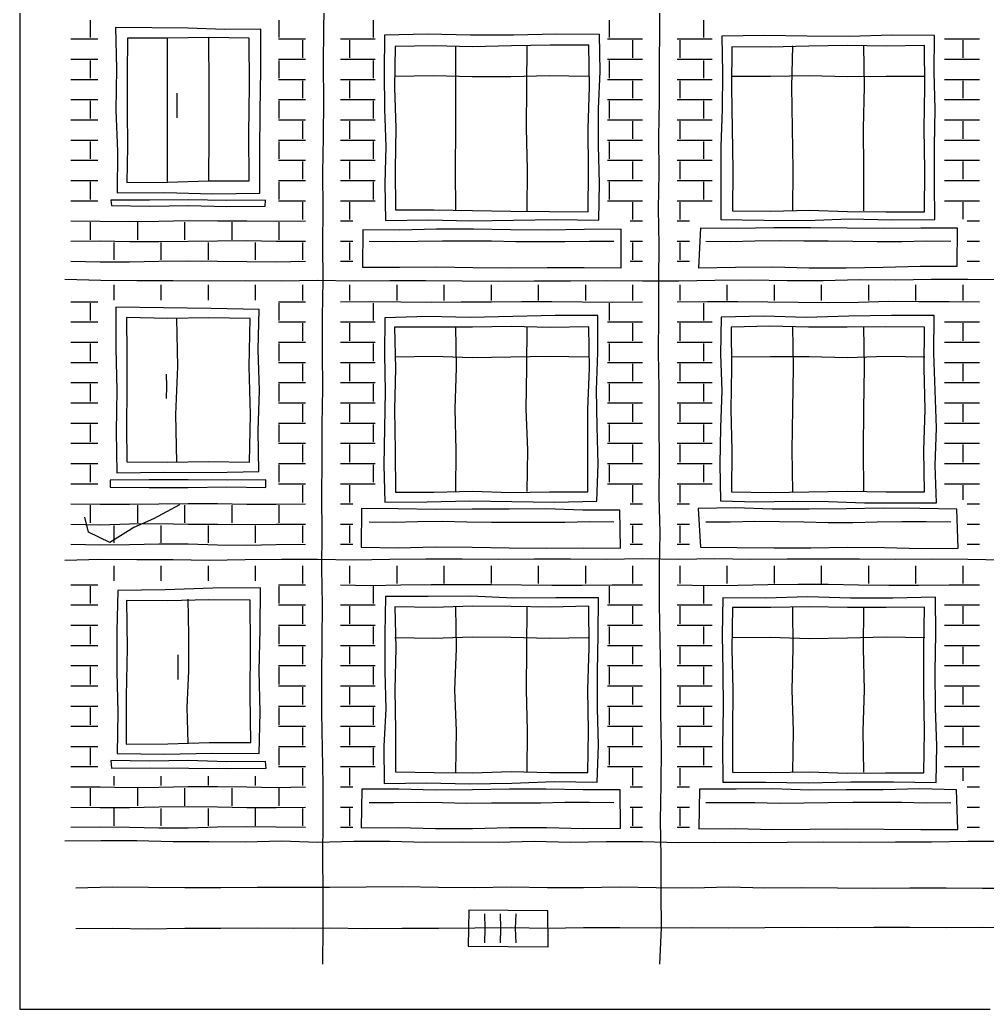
# Model space of a CAD drawing. Header units: millimetres. Extents: x 0 to 655, y 0 to 345.
# Drawn here: x 335 to 421.1, y 0 to 88.1 of the extents above; entities that cross this region are included whole.
import ezdxf

# ---------------------------------------------------------------- set-up
doc = ezdxf.new("R2010")
doc.units = ezdxf.units.MM
for name, color, linetype, true_color in [('01_KARKAS', 1, 'Continuous', 0xd62728), ('02_PROYOMY', 5, 'Continuous', 0x1f5fd6), ('03_BALKONY', 3, 'Continuous', 0x2ca02c), ('04_KLADKA', 32, 'Continuous', 0x8c5a2b), ('07_TSEKOL', 30, 'Continuous', 0xe68a00)]:
    doc.layers.add(name, color=color, linetype=linetype, true_color=true_color)

msp = doc.modelspace()

# ---------------------------------------------------------------- linework, layer by layer
at = {"layer": '01_KARKAS'}
for points in [[(335, 90.588), (335, 87.353), (335, 84.118), (335, 80.882), (335, 77.647), (335, 74.412), (335, 71.176), (335, 67.941), (335, 64.706), (335, 61.471), (335, 58.235), (335, 55), (335, 51.765), (335, 48.529), (335, 45.294), (335, 42.059), (335, 38.824), (335, 35.588), (335, 32.353), (335, 29.118), (335, 25.882), (335, 22.647), (335, 19.412), (335, 16.176), (335, 12.941), (335, 9.706), (335, 6.471), (335, 3.235), (335, 0)], [(362, 4), (362.028, 7.204), (362.013, 10.408), (361.995, 13.612), (362.005, 16.816), (362.024, 20.02), (361.97, 23.224), (361.909, 26.429), (361.892, 29.633), (361.915, 32.837), (361.953, 36.041), (361.898, 39.245), (361.937, 42.449), (361.901, 45.653), (361.921, 48.857), (361.92, 52.061), (361.974, 55.265), (361.963, 58.469), (361.947, 61.673), (362.011, 64.878), (361.988, 68.082), (362.005, 71.286), (361.976, 74.49), (362.042, 77.694), (362.087, 80.898), (362.056, 84.102), (362.07, 87.306), (362.126, 90.51)], [(392, 4), (392.143, 7.204), (392.117, 10.408), (392.1, 13.612), (392.059, 16.816), (392.124, 20.02), (392.138, 23.224), (392.083, 26.429), (392.07, 29.633), (392.031, 32.837), (391.962, 36.041), (391.966, 39.245), (392.016, 42.449), (391.931, 45.653), (391.965, 48.857), (391.94, 52.061), (391.922, 55.265), (391.888, 58.469), (391.918, 61.673), (391.919, 64.878), (391.931, 68.082), (391.878, 71.286), (391.944, 74.49), (391.916, 77.694), (391.955, 80.898), (391.959, 84.102), (391.998, 87.306), (392.022, 90.51)], [(339, 65), (342.216, 64.908), (345.433, 64.906), (348.649, 64.887), (351.866, 64.873), (355.082, 64.904), (358.299, 64.863), (361.515, 64.928), (364.732, 64.863), (367.948, 64.891), (371.165, 64.891), (374.381, 64.861), (377.598, 64.844), (380.814, 64.876), (384.031, 64.858), (387.247, 64.902), (390.464, 64.86), (393.68, 64.869), (396.897, 64.922), (400.113, 64.961), (403.33, 64.879), (406.546, 64.9), (409.763, 64.967), (412.979, 64.952), (416.196, 65.001), (419.412, 65.022), (422.629, 64.976)], [(339, 40), (342.216, 40.07), (345.433, 40.038), (348.649, 40.033), (351.866, 39.999), (355.082, 40.053), (358.299, 40.087), (361.515, 40.065), (364.732, 40.022), (367.948, 40.079), (371.165, 40.112), (374.381, 40.094), (377.598, 40.089), (380.814, 40.097), (384.031, 40.098), (387.247, 40.088), (390.464, 40.142), (393.68, 40.067), (396.897, 40.148), (400.113, 40.065), (403.33, 40.118), (406.546, 40.113), (409.763, 40.108), (412.979, 40.091), (416.196, 40.115), (419.412, 40.063), (422.629, 40.008)], [(339, 15), (342.216, 15.013), (345.433, 15.028), (348.649, 14.938), (351.866, 14.929), (355.082, 14.905), (358.299, 14.987), (361.515, 14.888), (364.732, 14.96), (367.948, 14.976), (371.165, 14.88), (374.381, 14.902), (377.598, 14.88), (380.814, 14.957), (384.031, 14.887), (387.247, 14.934), (390.464, 14.939), (393.68, 14.851), (396.897, 14.887), (400.113, 14.856), (403.33, 14.881), (406.546, 14.907), (409.763, 14.884), (412.979, 14.911), (416.196, 14.899), (419.412, 14.978), (422.629, 14.952)], [(335, 0), (338.2, 0), (341.4, 0), (344.6, 0), (347.8, 0), (351, 0), (354.2, 0), (357.4, 0), (360.6, 0), (363.8, 0), (367, 0), (370.2, 0), (373.4, 0), (376.6, 0), (379.8, 0), (383, 0), (386.2, 0), (389.4, 0), (392.6, 0), (395.8, 0), (399, 0), (402.2, 0), (405.4, 0), (408.6, 0), (411.8, 0), (415, 0), (418.2, 0), (421.4, 0)]]:
    msp.add_lwpolyline(points, dxfattribs=at)
at = {"layer": '02_PROYOMY'}
for points in [[(356.469, 87.286), (353.234, 87.25), (350.001, 87.361), (346.767, 87.394), (343.532, 87.415)], [(343.532, 87.415), (343.61, 83.737), (343.547, 80.057), (343.712, 76.38), (343.685, 72.701)], [(356.388, 72.677), (356.363, 76.329), (356.408, 79.982), (356.465, 83.634), (356.469, 87.286)], [(344.589, 86.466), (344.549, 83.253), (344.573, 80.041), (344.596, 76.828), (344.53, 73.615)], [(355.413, 86.474), (351.805, 86.528), (348.197, 86.46), (344.589, 86.466)], [(348.167, 73.7), (348.148, 77.967), (348.152, 82.233), (348.167, 86.5)], [(351.833, 73.7), (351.852, 77.967), (351.85, 82.233), (351.833, 86.5)], [(355.425, 73.759), (355.397, 77.997), (355.449, 82.236), (355.413, 86.474)], [(349.017, 79.37), (349.01, 80.465), (349.017, 81.56)], [(344.53, 73.615), (348.162, 73.64), (351.792, 73.761), (355.425, 73.759)], [(343.685, 72.701), (347.919, 72.714), (352.153, 72.597), (356.388, 72.677)], [(356.876, 72.039), (353.435, 72.005), (349.993, 72.07), (346.551, 72.033), (343.109, 72.048)], [(343.109, 72.048), (343.163, 71.567)], [(343.163, 71.567), (346.588, 71.523), (350.013, 71.583), (353.438, 71.496), (356.863, 71.515)], [(356.863, 71.515), (356.876, 72.039)], [(343.543, 62.526), (343.538, 58.832), (343.653, 55.139), (343.59, 51.445), (343.642, 47.752)], [(356.305, 62.317), (352.051, 62.397), (347.797, 62.444), (343.543, 62.526)], [(356.285, 47.884), (356.242, 51.492), (356.351, 55.1), (356.238, 58.709), (356.305, 62.317)], [(344.499, 61.587), (344.522, 58.376), (344.52, 55.166), (344.489, 51.955), (344.53, 48.744)], [(355.511, 61.498), (351.841, 61.579), (348.169, 61.504), (344.499, 61.587)], [(348.976, 48.7), (348.889, 52.967), (349.062, 57.233), (348.976, 61.5)], [(355.444, 48.709), (355.543, 52.972), (355.439, 57.235), (355.511, 61.498)], [(348.076, 54.37), (348.092, 55.465), (348.076, 56.56)], [(344.53, 48.744), (348.168, 48.719), (351.806, 48.781), (355.444, 48.709)], [(343.642, 47.752), (347.856, 47.824), (352.071, 47.78), (356.285, 47.884)], [(343.061, 47.1), (343.055, 46.487)], [(356.92, 47.14), (353.455, 47.112), (349.99, 47.143), (346.526, 47.144), (343.061, 47.1)], [(356.902, 46.463), (356.92, 47.14)], [(343.055, 46.487), (346.516, 46.472), (349.978, 46.461), (353.44, 46.518), (356.902, 46.463)], [(343.718, 37.297), (343.656, 33.669), (343.644, 30.041), (343.718, 26.413), (343.663, 22.785)], [(356.422, 37.518), (352.186, 37.499), (347.953, 37.355), (343.718, 37.297)], [(356.309, 22.758), (356.413, 26.447), (356.313, 30.138), (356.408, 33.828), (356.422, 37.518)], [(344.502, 36.405), (344.565, 32.142), (344.471, 27.878), (344.485, 23.615)], [(355.515, 36.427), (351.844, 36.461), (348.173, 36.381), (344.502, 36.405)], [(350, 23.7), (349.915, 26.9), (350.052, 30.1), (350.04, 33.3), (350, 36.5)], [(355.56, 23.764), (355.517, 27.984), (355.546, 32.206), (355.515, 36.427)], [(349.1, 29.37), (349.118, 30.465), (349.1, 31.56)], [(344.485, 23.615), (348.177, 23.643), (351.868, 23.754), (355.56, 23.764)], [(356.882, 22.051), (353.442, 22.034), (350.002, 22.144), (346.561, 22.08), (343.121, 22.137)], [(343.121, 22.137), (343.152, 21.477)], [(343.663, 22.785), (347.878, 22.722), (352.094, 22.815), (356.309, 22.758)], [(356.937, 21.462), (356.882, 22.051)], [(343.152, 21.477), (346.598, 21.5), (350.044, 21.472), (353.491, 21.428), (356.937, 21.462)]]:
    msp.add_lwpolyline(points, dxfattribs=at)
at = {"layer": '03_BALKONY'}
for points in [[(367.482, 86.732), (367.439, 83.434), (367.482, 80.136), (367.604, 76.838), (367.501, 73.54), (367.562, 70.242)], [(386.614, 86.813), (382.787, 86.837), (378.961, 86.741), (375.135, 86.726), (371.308, 86.818), (367.482, 86.732)], [(386.556, 70.262), (386.626, 73.572), (386.529, 76.883), (386.547, 80.193), (386.676, 83.502), (386.614, 86.813)], [(397.52, 86.652), (397.575, 83.383), (397.554, 80.115), (397.442, 76.847), (397.431, 73.578), (397.439, 70.31)], [(416.448, 86.717), (412.662, 86.742), (408.877, 86.615), (405.091, 86.643), (401.305, 86.698), (397.52, 86.652)], [(416.496, 70.32), (416.46, 73.599), (416.446, 76.879), (416.511, 80.158), (416.437, 83.437), (416.448, 86.717)], [(368.413, 85.722), (368.36, 82.09), (368.483, 78.458), (368.437, 74.826), (368.445, 71.195)], [(385.679, 85.862), (382.226, 85.858), (378.773, 85.797), (375.32, 85.7), (371.866, 85.798), (368.413, 85.722)], [(373.833, 71.1), (373.792, 74.775), (373.84, 78.45), (373.83, 82.125), (373.833, 85.8)], [(380.167, 71.1), (380.225, 74.775), (380.129, 78.45), (380.141, 82.125), (380.167, 85.8)], [(385.605, 71.017), (385.63, 74.728), (385.609, 78.44), (385.734, 82.15), (385.679, 85.862)], [(398.397, 85.705), (398.387, 82.054), (398.436, 78.403), (398.482, 74.752), (398.46, 71.101)], [(415.573, 85.81), (412.138, 85.75), (408.702, 85.827), (405.267, 85.766), (401.833, 85.673), (398.397, 85.705)], [(403.833, 71.1), (403.882, 74.775), (403.823, 78.45), (403.75, 82.125), (403.833, 85.8)], [(410.167, 71.1), (410.171, 74.775), (410.118, 78.45), (410.226, 82.125), (410.167, 85.8)], [(415.553, 71.019), (415.607, 74.717), (415.531, 78.415), (415.579, 82.112), (415.573, 85.81)], [(368.4, 83.1), (371.84, 83.153), (375.28, 83.05), (378.72, 83.055), (382.16, 83.157), (385.6, 83.1)], [(398.4, 83.1), (401.84, 83.084), (405.28, 83.156), (408.72, 83.069), (412.16, 83.087), (415.6, 83.1)], [(368.445, 71.195), (371.877, 71.184), (375.309, 71.131), (378.74, 71.054), (382.173, 71.048), (385.605, 71.017)], [(398.46, 71.101), (401.879, 71.073), (405.298, 71.144), (408.716, 71.028), (412.135, 71.005), (415.553, 71.019)], [(367.562, 70.242), (371.361, 70.289), (375.16, 70.192), (378.959, 70.256), (382.758, 70.339), (386.556, 70.262)], [(397.439, 70.31), (401.251, 70.273), (405.062, 70.246), (408.873, 70.381), (412.685, 70.304), (416.496, 70.32)], [(365.548, 69.399), (365.505, 66.093)], [(388.538, 69.464), (385.254, 69.427), (381.97, 69.381), (378.685, 69.415), (375.401, 69.463), (372.117, 69.46), (368.833, 69.361), (365.548, 69.399)], [(388.564, 66.013), (388.538, 69.464)], [(395.604, 69.546), (395.444, 66.012)], [(418.508, 69.552), (415.236, 69.552), (411.964, 69.51), (408.692, 69.563), (405.42, 69.579), (402.148, 69.589), (398.876, 69.53), (395.604, 69.546)], [(418.459, 66.159), (418.508, 69.552)], [(366.1, 68.4), (368.28, 68.355), (370.46, 68.404), (372.64, 68.422), (374.82, 68.437), (377, 68.418), (379.18, 68.377), (381.36, 68.357), (383.54, 68.379), (385.72, 68.396), (387.9, 68.4)], [(396.1, 68.4), (398.28, 68.359), (400.46, 68.426), (402.64, 68.447), (404.82, 68.435), (407, 68.421), (409.18, 68.392), (411.36, 68.376), (413.54, 68.378), (415.72, 68.42), (417.9, 68.4)], [(365.505, 66.093), (368.799, 66.094), (372.093, 66.121), (375.387, 66.042), (378.681, 66.012), (381.976, 66.043), (385.27, 66.059), (388.564, 66.013)], [(395.444, 66.012), (398.731, 66.074), (402.019, 66.098), (405.308, 66.03), (408.596, 66.013), (411.884, 66.083), (415.171, 66.179), (418.459, 66.159)], [(386.488, 61.774), (382.689, 61.784), (378.891, 61.687), (375.093, 61.609), (371.293, 61.673), (367.495, 61.577)], [(386.373, 45.232), (386.491, 48.54), (386.425, 51.849), (386.36, 55.158), (386.485, 58.466), (386.488, 61.774)], [(416.414, 61.769), (412.622, 61.778), (408.831, 61.704), (405.04, 61.599), (401.248, 61.714), (397.457, 61.613)], [(416.63, 45.09), (416.524, 48.425), (416.636, 51.763), (416.512, 55.098), (416.402, 58.433), (416.414, 61.769)], [(367.495, 61.577), (367.464, 58.295), (367.534, 55.013), (367.479, 51.731), (367.408, 48.449), (367.513, 45.167)], [(373.833, 46.1), (373.86, 49.775), (373.761, 53.45), (373.883, 57.125), (373.833, 60.8)], [(380.167, 46.1), (380.24, 49.775), (380.083, 53.45), (380.157, 57.125), (380.167, 60.8)], [(397.457, 61.613), (397.407, 58.345), (397.513, 55.076), (397.406, 51.808), (397.348, 48.54), (397.394, 45.271)], [(415.551, 60.747), (412.109, 60.778), (408.666, 60.741), (405.223, 60.724), (401.781, 60.815), (398.338, 60.75)], [(403.833, 46.1), (403.788, 49.775), (403.833, 53.45), (403.887, 57.125), (403.833, 60.8)], [(410.167, 46.1), (410.12, 49.775), (410.163, 53.45), (410.234, 57.125), (410.167, 60.8)], [(385.68, 60.752), (382.22, 60.72), (378.76, 60.793), (375.3, 60.74), (371.84, 60.73), (368.38, 60.735)], [(368.38, 60.735), (368.447, 57.064), (368.38, 53.393), (368.442, 49.722), (368.455, 46.051)], [(385.588, 46.069), (385.597, 49.74), (385.584, 53.411), (385.725, 57.081), (385.68, 60.752)], [(398.338, 60.75), (398.392, 57.084), (398.328, 53.418), (398.394, 49.752), (398.391, 46.086)], [(415.575, 46.073), (415.516, 49.742), (415.629, 53.41), (415.545, 57.079), (415.551, 60.747)], [(368.4, 58.1), (371.84, 58.143), (375.28, 58.024), (378.72, 58.097), (382.16, 58.155), (385.6, 58.1)], [(398.4, 58.1), (401.84, 58.138), (405.28, 58.11), (408.72, 58.047), (412.16, 58.147), (415.6, 58.1)], [(368.455, 46.051), (371.881, 46.053), (375.308, 46.125), (378.735, 46.01), (382.161, 46.06), (385.588, 46.069)], [(398.391, 46.086), (401.828, 46.025), (405.265, 46.065), (408.701, 46.142), (412.138, 46.066), (415.575, 46.073)], [(367.513, 45.167), (371.285, 45.173), (375.057, 45.281), (378.829, 45.22), (382.601, 45.167), (386.373, 45.232)], [(397.394, 45.271), (400.599, 45.175), (403.806, 45.256), (407.012, 45.225), (410.217, 45.107), (413.423, 45.084), (416.63, 45.09)], [(365.418, 44.589), (365.396, 41.159)], [(388.426, 44.451), (385.139, 44.441), (381.852, 44.559), (378.565, 44.525), (375.278, 44.526), (371.991, 44.506), (368.705, 44.554), (365.418, 44.589)], [(388.487, 41.054), (388.426, 44.451)], [(418.454, 44.534), (415.162, 44.599), (411.87, 44.617), (408.578, 44.57), (405.286, 44.536), (401.994, 44.543), (398.702, 44.661), (395.409, 44.602)], [(395.409, 44.602), (395.609, 41.155)], [(418.566, 41.054), (418.454, 44.534)], [(366.1, 43.4), (368.28, 43.362), (370.46, 43.437), (372.64, 43.456), (374.82, 43.416), (377, 43.37), (379.18, 43.357), (381.36, 43.366), (383.54, 43.378), (385.72, 43.433), (387.9, 43.4)], [(396.1, 43.4), (398.28, 43.408), (400.46, 43.447), (402.64, 43.438), (404.82, 43.41), (407, 43.341), (409.18, 43.355), (411.36, 43.412), (413.54, 43.425), (415.72, 43.44), (417.9, 43.4)], [(365.396, 41.159), (368.694, 41.096), (371.993, 41.189), (375.292, 41.132), (378.591, 41.083), (381.889, 41.043), (385.188, 41.08), (388.487, 41.054)], [(395.609, 41.155), (398.889, 41.109), (402.168, 41.1), (405.448, 41.096), (408.728, 41.135), (412.007, 41.113), (415.286, 41.019), (418.566, 41.054)], [(367.581, 36.746), (367.509, 33.415), (367.508, 30.082), (367.597, 26.749), (367.427, 23.418), (367.439, 20.086)], [(386.54, 36.622), (382.748, 36.627), (378.956, 36.6), (375.165, 36.778), (371.373, 36.759), (367.581, 36.746)], [(386.419, 20.227), (386.528, 23.505), (386.445, 26.785), (386.439, 30.064), (386.516, 33.343), (386.54, 36.622)], [(397.614, 36.633), (397.546, 33.348), (397.609, 30.062), (397.644, 26.777), (397.579, 23.492), (397.608, 20.207)], [(416.535, 36.691), (412.751, 36.599), (408.967, 36.609), (405.182, 36.729), (401.398, 36.604), (397.614, 36.633)], [(416.593, 20.188), (416.669, 23.489), (416.531, 26.789), (416.502, 30.09), (416.578, 33.391), (416.535, 36.691)], [(368.406, 35.833), (368.48, 32.157), (368.385, 28.481), (368.458, 24.805), (368.46, 21.129)], [(385.672, 35.878), (382.219, 35.8), (378.766, 35.871), (375.313, 35.89), (371.86, 35.785), (368.406, 35.833)], [(373.833, 21.1), (373.889, 24.775), (373.749, 28.45), (373.885, 32.125), (373.833, 35.8)], [(380.167, 21.1), (380.205, 24.775), (380.113, 28.45), (380.16, 32.125), (380.167, 35.8)], [(385.598, 21.068), (385.634, 24.77), (385.587, 28.473), (385.7, 32.175), (385.672, 35.878)], [(398.455, 35.764), (398.404, 32.101), (398.484, 28.437), (398.461, 24.773), (398.471, 21.109)], [(415.565, 35.81), (412.143, 35.772), (408.721, 35.76), (405.299, 35.838), (401.877, 35.759), (398.455, 35.764)], [(403.833, 21.1), (403.889, 24.775), (403.783, 28.45), (403.856, 32.125), (403.833, 35.8)], [(410.167, 21.1), (410.09, 24.775), (410.231, 28.45), (410.134, 32.125), (410.167, 35.8)], [(415.509, 21.05), (415.562, 24.74), (415.513, 28.43), (415.515, 32.12), (415.565, 35.81)], [(368.4, 33.1), (371.84, 33.036), (375.28, 33.161), (378.72, 33.12), (382.16, 33.039), (385.6, 33.1)], [(398.4, 33.1), (401.84, 33.14), (405.28, 33.021), (408.72, 33.062), (412.16, 33.174), (415.6, 33.1)], [(368.46, 21.129), (371.887, 21.079), (375.315, 21.057), (378.743, 21.154), (382.17, 21.07), (385.598, 21.068)], [(367.439, 20.086), (371.235, 20.161), (375.031, 20.078), (378.827, 20.137), (382.623, 20.268), (386.419, 20.227)], [(398.471, 21.109), (401.879, 21.085), (405.287, 21.134), (408.694, 21.015), (412.102, 21.062), (415.509, 21.05)], [(365.467, 19.597), (365.407, 16.144)], [(388.449, 19.541), (385.166, 19.536), (381.883, 19.588), (378.6, 19.587), (375.316, 19.536), (372.033, 19.505), (368.75, 19.59), (365.467, 19.597)], [(388.499, 16.131), (388.449, 19.541)], [(395.528, 19.587), (395.456, 16.072)], [(418.409, 19.535), (415.14, 19.615), (411.871, 19.548), (408.603, 19.524), (405.334, 19.511), (402.066, 19.618), (398.797, 19.602), (395.528, 19.587)], [(397.608, 20.207), (401.405, 20.225), (405.202, 20.148), (408.999, 20.248), (412.796, 20.255), (416.593, 20.188)], [(418.525, 16.009), (418.409, 19.535)], [(366.1, 18.4), (368.28, 18.414), (370.46, 18.444), (372.64, 18.41), (374.82, 18.358), (377, 18.374), (379.18, 18.378), (381.36, 18.385), (383.54, 18.437), (385.72, 18.436), (387.9, 18.4)], [(396.1, 18.4), (398.28, 18.406), (400.46, 18.399), (402.64, 18.357), (404.82, 18.379), (407, 18.399), (409.18, 18.445), (411.36, 18.443), (413.54, 18.423), (415.72, 18.376), (417.9, 18.4)], [(365.407, 16.144), (368.706, 16.179), (372.005, 16.082), (375.304, 16.091), (378.603, 16.183), (381.902, 16.183), (385.2, 16.091), (388.499, 16.131)], [(395.456, 16.072), (398.751, 16.092), (402.047, 16.01), (405.342, 16.046), (408.638, 16.058), (411.934, 16.047), (415.229, 15.993), (418.525, 16.009)]]:
    msp.add_lwpolyline(points, dxfattribs=at)
at = {"layer": '04_KLADKA'}
for points in [[(341.3, 86.52), (341.3, 88.08)], [(358.1, 86.52), (358.1, 88.08)], [(366.5, 86.52), (366.5, 88.08)], [(387.5, 86.52), (387.5, 88.08)], [(395.9, 86.52), (395.9, 88.08)], [(339.55, 86.4), (341.95, 86.4)], [(358.05, 86.4), (360.45, 86.4)], [(363.55, 86.4), (366.65, 86.4)], [(387.35, 86.4), (390.45, 86.4)], [(393.55, 86.4), (396.65, 86.4)], [(417.35, 86.4), (420.45, 86.4)], [(360.2, 84.72), (360.2, 86.28)], [(364.4, 84.72), (364.4, 86.28)], [(389.6, 84.72), (389.6, 86.28)], [(393.8, 84.72), (393.8, 86.28)], [(419, 84.72), (419, 86.28)], [(339.55, 84.6), (341.95, 84.6)], [(358.05, 84.6), (360.45, 84.6)], [(363.55, 84.6), (366.65, 84.6)], [(387.35, 84.6), (390.45, 84.6)], [(393.55, 84.6), (396.65, 84.6)], [(417.35, 84.6), (420.45, 84.6)], [(341.3, 82.92), (341.3, 84.48)], [(358.1, 82.92), (358.1, 84.48)], [(366.5, 82.92), (366.5, 84.48)], [(387.5, 82.92), (387.5, 84.48)], [(395.9, 82.92), (395.9, 84.48)], [(339.55, 82.8), (341.95, 82.8)], [(358.05, 82.8), (360.45, 82.8)], [(360.2, 81.12), (360.2, 82.68)], [(363.55, 82.8), (366.65, 82.8)], [(364.4, 81.12), (364.4, 82.68)], [(387.35, 82.8), (390.45, 82.8)], [(389.6, 81.12), (389.6, 82.68)], [(393.55, 82.8), (396.65, 82.8)], [(393.8, 81.12), (393.8, 82.68)], [(417.35, 82.8), (420.45, 82.8)], [(419, 81.12), (419, 82.68)], [(339.55, 81), (341.95, 81)], [(341.3, 79.32), (341.3, 80.88)], [(358.05, 81), (360.45, 81)], [(358.1, 79.32), (358.1, 80.88)], [(363.55, 81), (366.65, 81)], [(366.5, 79.32), (366.5, 80.88)], [(387.35, 81), (390.45, 81)], [(387.5, 79.32), (387.5, 80.88)], [(393.55, 81), (396.65, 81)], [(395.9, 79.32), (395.9, 80.88)], [(417.35, 81), (420.45, 81)], [(339.55, 79.2), (341.95, 79.2)], [(358.05, 79.2), (360.45, 79.2)], [(360.2, 77.52), (360.2, 79.08)], [(363.55, 79.2), (366.65, 79.2)], [(364.4, 77.52), (364.4, 79.08)], [(387.35, 79.2), (390.45, 79.2)], [(389.6, 77.52), (389.6, 79.08)], [(393.55, 79.2), (396.65, 79.2)], [(393.8, 77.52), (393.8, 79.08)], [(417.35, 79.2), (420.45, 79.2)], [(419, 77.52), (419, 79.08)], [(339.55, 77.4), (341.95, 77.4)], [(341.3, 75.72), (341.3, 77.28)], [(358.05, 77.4), (360.45, 77.4)], [(358.1, 75.72), (358.1, 77.28)], [(363.55, 77.4), (366.65, 77.4)], [(366.5, 75.72), (366.5, 77.28)], [(387.35, 77.4), (390.45, 77.4)], [(387.5, 75.72), (387.5, 77.28)], [(393.55, 77.4), (396.65, 77.4)], [(395.9, 75.72), (395.9, 77.28)], [(417.35, 77.4), (420.45, 77.4)], [(339.55, 75.6), (341.95, 75.6)], [(358.05, 75.6), (360.45, 75.6)], [(360.2, 73.92), (360.2, 75.48)], [(363.55, 75.6), (366.65, 75.6)], [(364.4, 73.92), (364.4, 75.48)], [(387.35, 75.6), (390.45, 75.6)], [(389.6, 73.92), (389.6, 75.48)], [(393.55, 75.6), (396.65, 75.6)], [(393.8, 73.92), (393.8, 75.48)], [(417.35, 75.6), (420.45, 75.6)], [(419, 73.92), (419, 75.48)], [(339.55, 73.8), (341.95, 73.8)], [(341.3, 72.12), (341.3, 73.68)], [(358.05, 73.8), (360.45, 73.8)], [(358.1, 72.12), (358.1, 73.68)], [(363.55, 73.8), (366.65, 73.8)], [(366.5, 72.12), (366.5, 73.68)], [(387.35, 73.8), (390.45, 73.8)], [(387.5, 72.12), (387.5, 73.68)], [(393.55, 73.8), (396.65, 73.8)], [(395.9, 72.12), (395.9, 73.68)], [(417.35, 73.8), (420.45, 73.8)], [(339.55, 72), (341.95, 72)], [(358.05, 72), (360.45, 72)], [(360.2, 70.32), (360.2, 71.88)], [(363.55, 72), (366.65, 72)], [(364.4, 70.32), (364.4, 71.88)], [(387.35, 72), (390.45, 72)], [(389.6, 70.32), (389.6, 71.88)], [(393.55, 72), (396.65, 72)], [(393.8, 70.32), (393.8, 71.88)], [(417.35, 72), (420.45, 72)], [(419, 70.35), (419, 71.88)], [(339.55, 70.2), (342.163, 70.18), (344.775, 70.156), (347.387, 70.189), (350, 70.246), (352.613, 70.202), (355.225, 70.196), (357.837, 70.163), (360.45, 70.2)], [(341.3, 68.52), (341.3, 70.08)], [(345.5, 68.52), (345.5, 70.08)], [(349.7, 68.52), (349.7, 70.08)], [(353.9, 68.52), (353.9, 70.08)], [(358.1, 68.52), (358.1, 70.08)], [(363.55, 70.2), (364.65, 70.2)], [(389.35, 70.2), (390.45, 70.2)], [(393.55, 70.2), (394.65, 70.2)], [(419.35, 70.2), (420.45, 70.2)], [(339.55, 68.4), (342.163, 68.434), (344.775, 68.355), (347.387, 68.38), (350, 68.402), (352.613, 68.421), (355.225, 68.459), (357.837, 68.407), (360.45, 68.4)], [(343.4, 66.72), (343.4, 68.28)], [(347.6, 66.72), (347.6, 68.28)], [(351.8, 66.72), (351.8, 68.28)], [(356, 66.72), (356, 68.28)], [(360.2, 66.72), (360.2, 68.28)], [(363.55, 68.4), (364.65, 68.4)], [(364.4, 66.72), (364.4, 68.28)], [(389.35, 68.4), (390.45, 68.4)], [(389.6, 66.72), (389.6, 68.28)], [(393.55, 68.4), (394.65, 68.4)], [(393.8, 66.72), (393.8, 68.28)], [(419.35, 68.4), (420.45, 68.4)], [(339.55, 66.6), (342.163, 66.562), (344.775, 66.564), (347.387, 66.62), (350, 66.634), (352.613, 66.61), (355.225, 66.57), (357.837, 66.548), (360.45, 66.6)], [(363.55, 66.6), (364.65, 66.6)], [(389.35, 66.6), (390.45, 66.6)], [(393.55, 66.6), (394.65, 66.6)], [(419.35, 66.6), (420.45, 66.6)], [(343.4, 63.15), (343.4, 64.5)], [(347.6, 63.15), (347.6, 64.5)], [(351.8, 63.15), (351.8, 64.5)], [(356, 63.15), (356, 64.5)], [(360.2, 63.12), (360.2, 64.5)], [(364.4, 63.12), (364.4, 64.5)], [(368.6, 63.12), (368.6, 64.5)], [(372.8, 63.12), (372.8, 64.5)], [(377, 63.12), (377, 64.5)], [(381.2, 63.12), (381.2, 64.5)], [(385.4, 63.12), (385.4, 64.5)], [(389.6, 63.12), (389.6, 64.5)], [(393.8, 63.12), (393.8, 64.5)], [(398, 63.12), (398, 64.5)], [(402.2, 63.12), (402.2, 64.5)], [(406.4, 63.12), (406.4, 64.5)], [(410.6, 63.12), (410.6, 64.5)], [(414.8, 63.12), (414.8, 64.5)], [(419, 63.12), (419, 64.5)], [(339.55, 63), (341.95, 63)], [(341.3, 61.32), (341.3, 62.88)], [(358.05, 63), (360.45, 63)], [(358.1, 61.32), (358.1, 62.88)], [(363.55, 63), (366.24, 63.033), (368.93, 62.981), (371.62, 62.977), (374.31, 62.989), (377, 62.996), (379.69, 63.019), (382.38, 63.027), (385.07, 62.987), (387.76, 62.961), (390.45, 63)], [(366.5, 61.32), (366.5, 62.88)], [(387.5, 61.32), (387.5, 62.88)], [(393.55, 63), (396.24, 63.026), (398.93, 63.03), (401.62, 62.983), (404.31, 62.976), (407, 62.942), (409.69, 62.975), (412.38, 63.039), (415.07, 63.022), (417.76, 63.031), (420.45, 63)], [(395.9, 61.32), (395.9, 62.88)], [(339.55, 61.2), (341.95, 61.2)], [(358.05, 61.2), (360.45, 61.2)], [(360.2, 59.52), (360.2, 61.08)], [(363.55, 61.2), (366.65, 61.2)], [(364.4, 59.52), (364.4, 61.08)], [(387.35, 61.2), (390.45, 61.2)], [(389.6, 59.52), (389.6, 61.08)], [(393.55, 61.2), (396.65, 61.2)], [(393.8, 59.52), (393.8, 61.08)], [(417.35, 61.2), (420.45, 61.2)], [(419, 59.52), (419, 61.08)], [(339.55, 59.4), (341.95, 59.4)], [(341.3, 57.72), (341.3, 59.28)], [(358.05, 59.4), (360.45, 59.4)], [(358.1, 57.72), (358.1, 59.28)], [(363.55, 59.4), (366.65, 59.4)], [(366.5, 57.72), (366.5, 59.28)], [(387.35, 59.4), (390.45, 59.4)], [(387.5, 57.72), (387.5, 59.28)], [(393.55, 59.4), (396.65, 59.4)], [(395.9, 57.72), (395.9, 59.28)], [(417.35, 59.4), (420.45, 59.4)], [(339.55, 57.6), (341.95, 57.6)], [(358.05, 57.6), (360.45, 57.6)], [(360.2, 55.92), (360.2, 57.48)], [(363.55, 57.6), (366.65, 57.6)], [(364.4, 55.92), (364.4, 57.48)], [(387.35, 57.6), (390.45, 57.6)], [(389.6, 55.92), (389.6, 57.48)], [(393.55, 57.6), (396.65, 57.6)], [(393.8, 55.92), (393.8, 57.48)], [(417.35, 57.6), (420.45, 57.6)], [(419, 55.92), (419, 57.48)], [(339.55, 55.8), (341.95, 55.8)], [(341.3, 54.12), (341.3, 55.68)], [(358.05, 55.8), (360.45, 55.8)], [(358.1, 54.12), (358.1, 55.68)], [(363.55, 55.8), (366.65, 55.8)], [(366.5, 54.12), (366.5, 55.68)], [(387.35, 55.8), (390.45, 55.8)], [(387.5, 54.12), (387.5, 55.68)], [(393.55, 55.8), (396.65, 55.8)], [(395.9, 54.12), (395.9, 55.68)], [(417.35, 55.8), (420.45, 55.8)], [(339.55, 54), (341.95, 54)], [(358.05, 54), (360.45, 54)], [(360.2, 52.32), (360.2, 53.88)], [(363.55, 54), (366.65, 54)], [(364.4, 52.32), (364.4, 53.88)], [(387.35, 54), (390.45, 54)], [(389.6, 52.32), (389.6, 53.88)], [(393.55, 54), (396.65, 54)], [(393.8, 52.32), (393.8, 53.88)], [(417.35, 54), (420.45, 54)], [(419, 52.32), (419, 53.88)], [(339.55, 52.2), (341.95, 52.2)], [(341.3, 50.52), (341.3, 52.08)], [(358.05, 52.2), (360.45, 52.2)], [(358.1, 50.52), (358.1, 52.08)], [(363.55, 52.2), (366.65, 52.2)], [(366.5, 50.52), (366.5, 52.08)], [(387.35, 52.2), (390.45, 52.2)], [(387.5, 50.52), (387.5, 52.08)], [(393.55, 52.2), (396.65, 52.2)], [(395.9, 50.52), (395.9, 52.08)], [(417.35, 52.2), (420.45, 52.2)], [(339.55, 50.4), (341.95, 50.4)], [(358.05, 50.4), (360.45, 50.4)], [(360.2, 48.72), (360.2, 50.28)], [(363.55, 50.4), (366.65, 50.4)], [(364.4, 48.72), (364.4, 50.28)], [(387.35, 50.4), (390.45, 50.4)], [(389.6, 48.72), (389.6, 50.28)], [(393.55, 50.4), (396.65, 50.4)], [(393.8, 48.72), (393.8, 50.28)], [(417.35, 50.4), (420.45, 50.4)], [(419, 48.72), (419, 50.28)], [(339.55, 48.6), (341.95, 48.6)], [(341.3, 46.92), (341.3, 48.48)], [(358.05, 48.6), (360.45, 48.6)], [(358.1, 46.92), (358.1, 48.48)], [(363.55, 48.6), (366.65, 48.6)], [(366.5, 46.92), (366.5, 48.48)], [(387.35, 48.6), (390.45, 48.6)], [(387.5, 46.92), (387.5, 48.48)], [(393.55, 48.6), (396.65, 48.6)], [(395.9, 46.92), (395.9, 48.48)], [(417.35, 48.6), (420.45, 48.6)], [(339.55, 46.8), (341.95, 46.8)], [(358.05, 46.8), (360.45, 46.8)], [(363.55, 46.8), (366.65, 46.8)], [(387.35, 46.8), (390.45, 46.8)], [(393.55, 46.8), (396.65, 46.8)], [(417.35, 46.8), (420.45, 46.8)], [(360.2, 45.12), (360.2, 46.68)], [(364.4, 45.12), (364.4, 46.68)], [(389.6, 45.12), (389.6, 46.68)], [(393.8, 45.12), (393.8, 46.68)], [(419, 45.35), (419, 46.68)], [(339.55, 45), (342.163, 44.977), (344.775, 44.979), (347.387, 45.013), (350, 45.031), (352.613, 45.024), (355.225, 44.977), (357.837, 44.968), (360.45, 45)], [(363.55, 45), (364.65, 45)], [(389.35, 45), (390.45, 45)], [(393.55, 45), (394.65, 45)], [(419.35, 45), (420.45, 45)], [(349.212, 44.928), (346.918, 43.663), (345.157, 42.898), (343.004, 41.548), (341.11, 42.475), (340.8, 43.819)], [(341.3, 43.32), (341.3, 44.88)], [(345.5, 43.32), (345.5, 44.88)], [(349.7, 43.32), (349.7, 44.88)], [(353.9, 43.32), (353.9, 44.88)], [(358.1, 43.32), (358.1, 44.88)], [(339.55, 43.2), (342.163, 43.147), (344.775, 43.225), (347.387, 43.245), (350, 43.207), (352.613, 43.179), (355.225, 43.173), (357.837, 43.19), (360.45, 43.2)], [(363.55, 43.2), (364.65, 43.2)], [(389.35, 43.2), (390.45, 43.2)], [(393.55, 43.2), (394.65, 43.2)], [(419.35, 43.2), (420.45, 43.2)], [(343.4, 41.52), (343.4, 43.08)], [(347.6, 41.52), (347.6, 43.08)], [(351.8, 41.52), (351.8, 43.08)], [(356, 41.52), (356, 43.08)], [(360.2, 41.52), (360.2, 43.08)], [(364.4, 41.52), (364.4, 43.08)], [(389.6, 41.52), (389.6, 43.08)], [(393.8, 41.52), (393.8, 43.08)], [(339.55, 41.4), (342.163, 41.352), (344.775, 41.392), (347.387, 41.44), (350, 41.438), (352.613, 41.363), (355.225, 41.333), (357.837, 41.379), (360.45, 41.4)], [(363.55, 41.4), (364.65, 41.4)], [(389.35, 41.4), (390.45, 41.4)], [(393.55, 41.4), (394.65, 41.4)], [(419.35, 41.4), (420.45, 41.4)], [(343.4, 38.15), (343.4, 39.48)], [(347.6, 38.15), (347.6, 39.48)], [(351.8, 38.15), (351.8, 39.48)], [(356, 38.15), (356, 39.48)], [(360.2, 37.92), (360.2, 39.48)], [(364.4, 37.92), (364.4, 39.48)], [(368.6, 37.92), (368.6, 39.48)], [(372.8, 37.92), (372.8, 39.48)], [(377, 37.92), (377, 39.48)], [(381.2, 37.92), (381.2, 39.48)], [(385.4, 37.92), (385.4, 39.48)], [(389.6, 37.92), (389.6, 39.48)], [(393.8, 37.92), (393.8, 39.48)], [(398, 37.92), (398, 39.48)], [(402.2, 37.92), (402.2, 39.48)], [(406.4, 37.92), (406.4, 39.48)], [(410.6, 37.92), (410.6, 39.48)], [(414.8, 37.92), (414.8, 39.48)], [(419, 37.92), (419, 39.48)], [(339.55, 37.8), (341.95, 37.8)], [(341.3, 36.12), (341.3, 37.68)], [(358.05, 37.8), (360.45, 37.8)], [(358.1, 36.12), (358.1, 37.68)], [(363.55, 37.8), (366.24, 37.735), (368.93, 37.801), (371.62, 37.816), (374.31, 37.834), (377, 37.813), (379.69, 37.805), (382.38, 37.761), (385.07, 37.774), (387.76, 37.78), (390.45, 37.8)], [(366.5, 36.12), (366.5, 37.68)], [(387.5, 36.12), (387.5, 37.68)], [(393.55, 37.8), (396.24, 37.736), (398.93, 37.776), (401.62, 37.812), (404.31, 37.862), (407, 37.839), (409.69, 37.795), (412.38, 37.762), (415.07, 37.755), (417.76, 37.78), (420.45, 37.8)], [(395.9, 36.12), (395.9, 37.68)], [(339.55, 36), (341.95, 36)], [(358.05, 36), (360.45, 36)], [(360.2, 34.32), (360.2, 35.88)], [(363.55, 36), (366.65, 36)], [(364.4, 34.32), (364.4, 35.88)], [(387.35, 36), (390.45, 36)], [(389.6, 34.32), (389.6, 35.88)], [(393.55, 36), (396.65, 36)], [(393.8, 34.32), (393.8, 35.88)], [(417.35, 36), (420.45, 36)], [(419, 34.32), (419, 35.88)], [(339.55, 34.2), (341.95, 34.2)], [(341.3, 32.52), (341.3, 34.08)], [(358.05, 34.2), (360.45, 34.2)], [(358.1, 32.52), (358.1, 34.08)], [(363.55, 34.2), (366.65, 34.2)], [(366.5, 32.52), (366.5, 34.08)], [(387.35, 34.2), (390.45, 34.2)], [(387.5, 32.52), (387.5, 34.08)], [(393.55, 34.2), (396.65, 34.2)], [(395.9, 32.52), (395.9, 34.08)], [(417.35, 34.2), (420.45, 34.2)], [(339.55, 32.4), (341.95, 32.4)], [(358.05, 32.4), (360.45, 32.4)], [(360.2, 30.72), (360.2, 32.28)], [(363.55, 32.4), (366.65, 32.4)], [(364.4, 30.72), (364.4, 32.28)], [(387.35, 32.4), (390.45, 32.4)], [(389.6, 30.72), (389.6, 32.28)], [(393.55, 32.4), (396.65, 32.4)], [(393.8, 30.72), (393.8, 32.28)], [(417.35, 32.4), (420.45, 32.4)], [(419, 30.72), (419, 32.28)], [(339.55, 30.6), (341.95, 30.6)], [(341.3, 28.92), (341.3, 30.48)], [(358.05, 30.6), (360.45, 30.6)], [(358.1, 28.92), (358.1, 30.48)], [(363.55, 30.6), (366.65, 30.6)], [(366.5, 28.92), (366.5, 30.48)], [(387.35, 30.6), (390.45, 30.6)], [(387.5, 28.92), (387.5, 30.48)], [(393.55, 30.6), (396.65, 30.6)], [(395.9, 28.92), (395.9, 30.48)], [(417.35, 30.6), (420.45, 30.6)], [(339.55, 28.8), (341.95, 28.8)], [(358.05, 28.8), (360.45, 28.8)], [(360.2, 27.12), (360.2, 28.68)], [(363.55, 28.8), (366.65, 28.8)], [(364.4, 27.12), (364.4, 28.68)], [(387.35, 28.8), (390.45, 28.8)], [(389.6, 27.12), (389.6, 28.68)], [(393.55, 28.8), (396.65, 28.8)], [(393.8, 27.12), (393.8, 28.68)], [(417.35, 28.8), (420.45, 28.8)], [(419, 27.12), (419, 28.68)], [(339.55, 27), (341.95, 27)], [(341.3, 25.32), (341.3, 26.88)], [(358.05, 27), (360.45, 27)], [(358.1, 25.32), (358.1, 26.88)], [(363.55, 27), (366.65, 27)], [(366.5, 25.32), (366.5, 26.88)], [(387.35, 27), (390.45, 27)], [(387.5, 25.32), (387.5, 26.88)], [(393.55, 27), (396.65, 27)], [(395.9, 25.32), (395.9, 26.88)], [(417.35, 27), (420.45, 27)], [(339.55, 25.2), (341.95, 25.2)], [(358.05, 25.2), (360.45, 25.2)], [(360.2, 23.52), (360.2, 25.08)], [(363.55, 25.2), (366.65, 25.2)], [(364.4, 23.52), (364.4, 25.08)], [(387.35, 25.2), (390.45, 25.2)], [(389.6, 23.52), (389.6, 25.08)], [(393.55, 25.2), (396.65, 25.2)], [(393.8, 23.52), (393.8, 25.08)], [(417.35, 25.2), (420.45, 25.2)], [(419, 23.52), (419, 25.08)], [(339.55, 23.4), (341.95, 23.4)], [(341.3, 21.72), (341.3, 23.28)], [(358.05, 23.4), (360.45, 23.4)], [(358.1, 21.72), (358.1, 23.28)], [(363.55, 23.4), (366.65, 23.4)], [(366.5, 21.72), (366.5, 23.28)], [(387.35, 23.4), (390.45, 23.4)], [(387.5, 21.72), (387.5, 23.28)], [(393.55, 23.4), (396.65, 23.4)], [(395.9, 21.72), (395.9, 23.28)], [(417.35, 23.4), (420.45, 23.4)], [(339.55, 21.6), (341.95, 21.6)], [(358.05, 21.6), (360.45, 21.6)], [(360.2, 19.92), (360.2, 21.48)], [(363.55, 21.6), (366.65, 21.6)], [(364.4, 19.92), (364.4, 21.48)], [(387.35, 21.6), (390.45, 21.6)], [(389.6, 19.92), (389.6, 21.48)], [(393.55, 21.6), (396.65, 21.6)], [(393.8, 19.92), (393.8, 21.48)], [(417.35, 21.6), (420.45, 21.6)], [(419, 20.35), (419, 21.48)], [(343.4, 19.92), (343.4, 20.75)], [(347.6, 19.92), (347.6, 20.75)], [(351.8, 19.92), (351.8, 20.75)], [(356, 19.92), (356, 20.75)], [(339.55, 19.8), (342.163, 19.793), (344.775, 19.758), (347.387, 19.779), (350, 19.828), (352.613, 19.831), (355.225, 19.804), (357.837, 19.743), (360.45, 19.8)], [(341.3, 18.12), (341.3, 19.68)], [(345.5, 18.12), (345.5, 19.68)], [(349.7, 18.12), (349.7, 19.68)], [(353.9, 18.12), (353.9, 19.68)], [(358.1, 18.12), (358.1, 19.68)], [(363.55, 19.8), (364.65, 19.8)], [(389.35, 19.8), (390.45, 19.8)], [(393.55, 19.8), (394.65, 19.8)], [(419.35, 19.8), (420.45, 19.8)], [(339.55, 18), (342.163, 17.957), (344.775, 17.977), (347.387, 18.011), (350, 18.066), (352.613, 18.018), (355.225, 17.974), (357.837, 17.959), (360.45, 18)], [(343.4, 16.32), (343.4, 17.88)], [(347.6, 16.32), (347.6, 17.88)], [(351.8, 16.32), (351.8, 17.88)], [(356, 16.32), (356, 17.88)], [(360.2, 16.32), (360.2, 17.88)], [(363.55, 18), (364.65, 18)], [(364.4, 16.32), (364.4, 17.88)], [(389.35, 18), (390.45, 18)], [(389.6, 16.32), (389.6, 17.88)], [(393.55, 18), (394.65, 18)], [(393.8, 16.32), (393.8, 17.88)], [(419.35, 18), (420.45, 18)], [(339.55, 16.2), (342.163, 16.24), (344.775, 16.199), (347.387, 16.157), (350, 16.146), (352.613, 16.234), (355.225, 16.259), (357.837, 16.231), (360.45, 16.2)], [(363.55, 16.2), (364.65, 16.2)], [(389.35, 16.2), (390.45, 16.2)], [(393.55, 16.2), (394.65, 16.2)], [(419.35, 16.2), (420.45, 16.2)]]:
    msp.add_lwpolyline(points, dxfattribs=at)
at = {"layer": '07_TSEKOL'}
for points in [[(340, 10.8), (343.229, 10.888), (346.458, 10.88), (349.688, 10.85), (352.917, 10.842), (356.146, 10.88), (359.375, 10.876), (362.604, 10.874), (365.833, 10.895), (369.062, 10.918), (372.292, 10.865), (375.521, 10.84), (378.75, 10.891), (381.979, 10.837), (385.208, 10.848), (388.438, 10.885), (391.667, 10.847), (394.896, 10.823), (398.125, 10.89), (401.354, 10.801), (404.583, 10.835), (407.812, 10.806), (411.042, 10.792), (414.271, 10.798), (417.5, 10.82), (420.729, 10.786), (423.958, 10.779)], [(374.975, 8.808), (374.941, 5.614)], [(382.027, 8.757), (378.501, 8.788), (374.975, 8.808)], [(376.4, 5.9), (376.431, 7.2), (376.4, 8.5)], [(377.8, 5.9), (377.83, 7.2), (377.8, 8.5)], [(379.2, 5.9), (379.152, 7.2), (379.2, 8.5)], [(382.045, 5.558), (382.027, 8.757)], [(340, 7.2), (343.229, 7.221), (346.458, 7.166), (349.688, 7.211), (352.917, 7.216), (356.146, 7.253), (359.375, 7.222), (362.604, 7.244), (365.833, 7.198), (369.062, 7.216), (372.292, 7.226), (375.521, 7.243), (378.75, 7.286), (381.979, 7.226), (385.208, 7.289), (388.438, 7.274), (391.667, 7.243), (394.896, 7.287), (398.125, 7.256), (401.354, 7.277), (404.583, 7.307), (407.812, 7.275), (411.042, 7.313), (414.271, 7.296), (417.5, 7.263), (420.729, 7.296), (423.958, 7.279)], [(374.941, 5.614), (378.493, 5.595), (382.045, 5.558)]]:
    msp.add_lwpolyline(points, dxfattribs=at)

doc.saveas('drawing.dxf')
